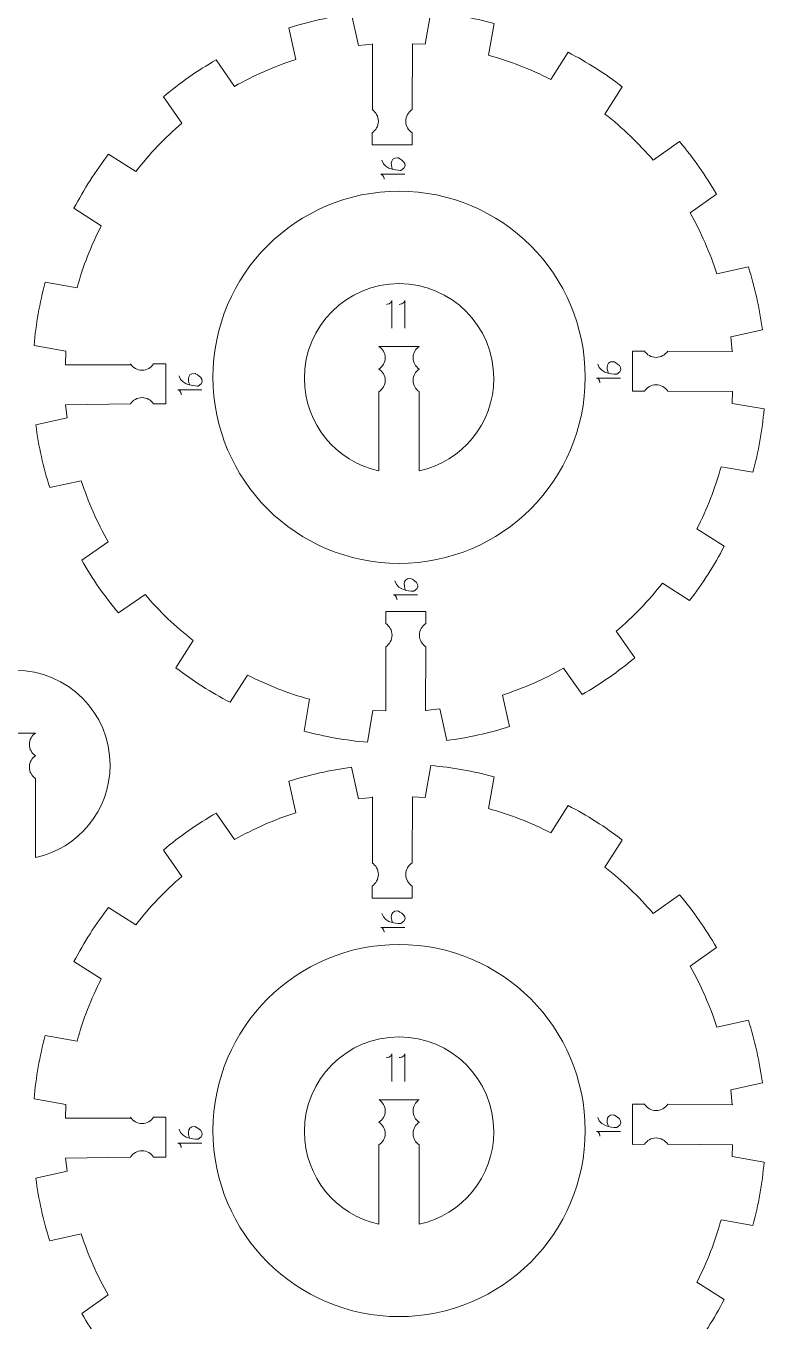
# Model space of a CAD drawing. Header units: centimetres. Extents: x -25 to 25, y -32.5 to 32.5.
# Drawn here: x -7.1 to -1.55, y 9.84 to 19.59 of the extents above; entities that cross this region are included whole.
import ezdxf

# ---------------------------------------------------------------- set-up
doc = ezdxf.new("R2010")
doc.units = ezdxf.units.CM
doc.header["$MEASUREMENT"] = 0
doc.layers.add('Capa 1', color=7, linetype='Continuous')

msp = doc.modelspace()

# ---------------------------------------------------------------- linework, layer by layer
at = {"layer": 'Capa 1', "color": 250, "lineweight": 9}
for points, knots in [([(-4.19573, 19.45187), (-4.19573, 19.45187), (-4.09937, 19.44867), (-4.09937, 19.44867), (-4.09937, 19.44867), (-4.09937, 19.44867), (-4.05721, 19.6879), (-4.05721, 19.6879), (-4.05721, 19.6879), (-3.89625, 19.67391), (-3.73679, 19.64576), (-3.58075, 19.60388), (-3.58075, 19.60388), (-3.58075, 19.60388), (-3.62295, 19.36463), (-3.62295, 19.36463), (-3.62295, 19.36463), (-3.46129, 19.31977), (-3.3045, 19.2588), (-3.15502, 19.18269), (-3.15502, 19.18269), (-3.15502, 19.18269), (-3.02449, 19.38756), (-3.02449, 19.38756), (-3.02449, 19.38756), (-2.88114, 19.31306), (-2.74461, 19.22607), (-2.6165, 19.12764), (-2.6165, 19.12764), (-2.6165, 19.12764), (-2.74702, 18.92276), (-2.74702, 18.92276), (-2.74702, 18.92276), (-2.61485, 18.8194), (-2.49334, 18.70311), (-2.38436, 18.57557), (-2.38436, 18.57557), (-2.38436, 18.57557), (-2.18538, 18.71492), (-2.18538, 18.71492), (-2.18538, 18.71492), (-2.08142, 18.59121), (-1.98857, 18.45858), (-1.90785, 18.31861), (-1.90785, 18.31861), (-1.90785, 18.31861), (-2.10686, 18.1793), (-2.10686, 18.1793), (-2.10686, 18.1793), (-2.02432, 18.03324), (-1.95655, 17.8793), (-1.90465, 17.71976), (-1.90465, 17.71976), (-1.90465, 17.71976), (-1.66752, 17.77233), (-1.66752, 17.77233), (-1.66752, 17.77233), (-1.61882, 17.61828), (-1.58377, 17.46019), (-1.5628, 17.3), (-1.5628, 17.3), (-1.5628, 17.3), (-1.79994, 17.24743), (-1.79994, 17.24743), (-1.79994, 17.24743), (-1.79994, 17.24743), (-1.78874, 17.13509), (-1.78874, 17.13509)], [0, 0, 0, 0, 0.0555556, 0.0555556, 0.0555556, 0.0555556, 0.1111111, 0.1111111, 0.1111111, 0.1111111, 0.1666667, 0.1666667, 0.1666667, 0.1666667, 0.2222222, 0.2222222, 0.2222222, 0.2222222, 0.2777778, 0.2777778, 0.2777778, 0.2777778, 0.3333333, 0.3333333, 0.3333333, 0.3333333, 0.3888889, 0.3888889, 0.3888889, 0.3888889, 0.4444444, 0.4444444, 0.4444444, 0.4444444, 0.5, 0.5, 0.5, 0.5, 0.5555556, 0.5555556, 0.5555556, 0.5555556, 0.6111111, 0.6111111, 0.6111111, 0.6111111, 0.6666667, 0.6666667, 0.6666667, 0.6666667, 0.7222222, 0.7222222, 0.7222222, 0.7222222, 0.7777778, 0.7777778, 0.7777778, 0.7777778, 0.8333333, 0.8333333, 0.8333333, 0.8333333, 0.8888889, 0.8888889, 0.8888889, 0.8888889, 1, 1, 1, 1]), ([(-6.80623, 17.03506), (-6.80623, 17.03506), (-6.8025, 17.1383), (-6.8025, 17.1383), (-6.8025, 17.1383), (-6.8025, 17.1383), (-7.04173, 17.18046), (-7.04173, 17.18046), (-7.04173, 17.18046), (-7.02774, 17.34142), (-6.99964, 17.50086), (-6.95776, 17.65691), (-6.95776, 17.65691), (-6.95776, 17.65691), (-6.71851, 17.61471), (-6.71851, 17.61471), (-6.71851, 17.61471), (-6.6736, 17.77637), (-6.61263, 17.93311), (-6.53653, 18.08265), (-6.53653, 18.08265), (-6.53653, 18.08265), (-6.7414, 18.21317), (-6.7414, 18.21317), (-6.7414, 18.21317), (-6.66689, 18.35653), (-6.57992, 18.49306), (-6.48147, 18.62117), (-6.48147, 18.62117), (-6.48147, 18.62117), (-6.27659, 18.49065), (-6.27659, 18.49065), (-6.27659, 18.49065), (-6.17328, 18.6228), (-6.05694, 18.74432), (-5.92945, 18.85329), (-5.92945, 18.85329), (-5.92945, 18.85329), (-6.06876, 19.0523), (-6.06876, 19.0523), (-6.06876, 19.0523), (-5.94508, 19.1562), (-5.81246, 19.2491), (-5.67249, 19.3298), (-5.67249, 19.3298), (-5.67249, 19.3298), (-5.53314, 19.13081), (-5.53314, 19.13081), (-5.53314, 19.13081), (-5.38712, 19.21335), (-5.23314, 19.28112), (-5.07359, 19.33302), (-5.07359, 19.33302), (-5.07359, 19.33302), (-5.12616, 19.57016), (-5.12616, 19.57016), (-5.12616, 19.57016), (-4.97212, 19.61884), (-4.81408, 19.65388), (-4.65388, 19.67486), (-4.65388, 19.67486), (-4.65388, 19.67486), (-4.60131, 19.43772), (-4.60131, 19.43772), (-4.60131, 19.43772), (-4.60131, 19.43772), (-4.49574, 19.44839), (-4.49574, 19.44839)], [0, 0, 0, 0, 0.0555556, 0.0555556, 0.0555556, 0.0555556, 0.1111111, 0.1111111, 0.1111111, 0.1111111, 0.1666667, 0.1666667, 0.1666667, 0.1666667, 0.2222222, 0.2222222, 0.2222222, 0.2222222, 0.2777778, 0.2777778, 0.2777778, 0.2777778, 0.3333333, 0.3333333, 0.3333333, 0.3333333, 0.3888889, 0.3888889, 0.3888889, 0.3888889, 0.4444444, 0.4444444, 0.4444444, 0.4444444, 0.5, 0.5, 0.5, 0.5, 0.5555556, 0.5555556, 0.5555556, 0.5555556, 0.6111111, 0.6111111, 0.6111111, 0.6111111, 0.6666667, 0.6666667, 0.6666667, 0.6666667, 0.7222222, 0.7222222, 0.7222222, 0.7222222, 0.7777778, 0.7777778, 0.7777778, 0.7777778, 0.8333333, 0.8333333, 0.8333333, 0.8333333, 0.8888889, 0.8888889, 0.8888889, 0.8888889, 1, 1, 1, 1]), ([(-4.49907, 18.95581), (-4.47037, 18.93738), (-4.45135, 18.90519), (-4.45135, 18.86855), (-4.45135, 18.86855), (-4.45135, 18.83192), (-4.47037, 18.79972), (-4.49907, 18.7813)], [0, 0, 0, 0, 0.3333333, 0.3333333, 0.3333333, 0.3333333, 1, 1, 1, 1]), ([(-4.19773, 18.95581), (-4.22643, 18.93738), (-4.24545, 18.90519), (-4.24545, 18.86855), (-4.24545, 18.86855), (-4.24545, 18.83192), (-4.22643, 18.79972), (-4.19773, 18.7813)], [0, 0, 0, 0, 0.3333333, 0.3333333, 0.3333333, 0.3333333, 1, 1, 1, 1]), ([(-4.19773, 18.78128), (-4.19773, 18.78128), (-4.19762, 18.68968), (-4.19762, 18.68968), (-4.19762, 18.68968), (-4.19762, 18.68968), (-4.49907, 18.68968), (-4.49907, 18.68968), (-4.49907, 18.68968), (-4.49907, 18.68968), (-4.49907, 18.7813), (-4.49907, 18.7813)], [0, 0, 0, 0, 0.25, 0.25, 0.25, 0.25, 0.5, 0.5, 0.5, 0.5, 1, 1, 1, 1]), ([(-4.29574, 18.34191), (-5.06893, 18.34191), (-5.69574, 17.71511), (-5.69574, 16.94191), (-5.69574, 16.94191), (-5.69574, 16.16871), (-5.06893, 15.54191), (-4.29574, 15.54191), (-4.29574, 15.54191), (-3.52255, 15.54191), (-2.89574, 16.16871), (-2.89574, 16.94191), (-2.89574, 16.94191), (-2.89574, 17.71511), (-3.52255, 18.34191), (-4.29574, 18.34191)], [0, 0, 0, 0, 0.2, 0.2, 0.2, 0.2, 0.4, 0.4, 0.4, 0.4, 0.6, 0.6, 0.6, 0.6, 1, 1, 1, 1]), ([(-4.14423, 16.83384), (-4.14423, 16.83384), (-4.14423, 16.2374), (-4.14423, 16.2374), (-4.14423, 16.2374), (-3.82346, 16.30686), (-3.58312, 16.59224), (-3.58312, 16.93382), (-3.58312, 16.93382), (-3.58312, 17.32739), (-3.90216, 17.64643), (-4.29573, 17.64643), (-4.29573, 17.64643), (-4.6893, 17.64643), (-5.00835, 17.32739), (-5.00835, 16.93382), (-5.00835, 16.93382), (-5.00835, 16.59224), (-4.76801, 16.30685), (-4.44723, 16.2374), (-4.44723, 16.2374), (-4.44723, 16.2374), (-4.44724, 16.83367), (-4.44724, 16.83367)], [0, 0, 0, 0, 0.1428571, 0.1428571, 0.1428571, 0.1428571, 0.2857143, 0.2857143, 0.2857143, 0.2857143, 0.4285714, 0.4285714, 0.4285714, 0.4285714, 0.5714286, 0.5714286, 0.5714286, 0.5714286, 0.7142857, 0.7142857, 0.7142857, 0.7142857, 1, 1, 1, 1]), ([(-4.44724, 17.17392), (-4.41926, 17.15596), (-4.40072, 17.12457), (-4.40072, 17.08886), (-4.40072, 17.08886), (-4.40072, 17.05315), (-4.41926, 17.02176), (-4.44724, 17.0038)], [0, 0, 0, 0, 0.3333333, 0.3333333, 0.3333333, 0.3333333, 1, 1, 1, 1]), ([(-4.14423, 17.17408), (-4.17221, 17.15613), (-4.19075, 17.12474), (-4.19075, 17.08902), (-4.19075, 17.08902), (-4.19075, 17.05331), (-4.17221, 17.02192), (-4.14423, 17.00396)], [0, 0, 0, 0, 0.3333333, 0.3333333, 0.3333333, 0.3333333, 1, 1, 1, 1]), ([(-2.44934, 16.83805), (-2.44934, 16.83805), (-2.54094, 16.83794), (-2.54094, 16.83794), (-2.54094, 16.83794), (-2.54094, 16.83794), (-2.54094, 17.13939), (-2.54094, 17.13939), (-2.54094, 17.13939), (-2.54094, 17.13939), (-2.44932, 17.13939), (-2.44932, 17.13939)], [0, 0, 0, 0, 0.25, 0.25, 0.25, 0.25, 0.5, 0.5, 0.5, 0.5, 1, 1, 1, 1]), ([(-2.44934, 17.13939), (-2.43091, 17.11069), (-2.39872, 17.09167), (-2.36208, 17.09167), (-2.36208, 17.09167), (-2.32545, 17.09167), (-2.29325, 17.11069), (-2.27483, 17.13939)], [0, 0, 0, 0, 0.3333333, 0.3333333, 0.3333333, 0.3333333, 1, 1, 1, 1]), ([(-6.31657, 17.04259), (-6.29814, 17.01389), (-6.26595, 16.99487), (-6.22931, 16.99487), (-6.22931, 16.99487), (-6.19268, 16.99487), (-6.16048, 17.01389), (-6.14206, 17.04259)], [0, 0, 0, 0, 0.3333333, 0.3333333, 0.3333333, 0.3333333, 1, 1, 1, 1]), ([(-6.14206, 16.74125), (-6.14206, 16.74125), (-6.05046, 16.74114), (-6.05046, 16.74114), (-6.05046, 16.74114), (-6.05046, 16.74114), (-6.05046, 17.04259), (-6.05046, 17.04259), (-6.05046, 17.04259), (-6.05046, 17.04259), (-6.14208, 17.04259), (-6.14208, 17.04259)], [0, 0, 0, 0, 0.25, 0.25, 0.25, 0.25, 0.5, 0.5, 0.5, 0.5, 1, 1, 1, 1]), ([(-4.44724, 17.0038), (-4.41926, 16.98584), (-4.40072, 16.95445), (-4.40072, 16.91874), (-4.40072, 16.91874), (-4.40072, 16.88302), (-4.41926, 16.85163), (-4.44724, 16.83367)], [0, 0, 0, 0, 0.3333333, 0.3333333, 0.3333333, 0.3333333, 1, 1, 1, 1]), ([(-4.14423, 17.00396), (-4.17221, 16.986), (-4.19075, 16.95461), (-4.19075, 16.9189), (-4.19075, 16.9189), (-4.19075, 16.88318), (-4.17221, 16.85179), (-4.14423, 16.83384)], [0, 0, 0, 0, 0.3333333, 0.3333333, 0.3333333, 0.3333333, 1, 1, 1, 1]), ([(-2.44934, 16.83805), (-2.43091, 16.86675), (-2.39872, 16.88577), (-2.36208, 16.88577), (-2.36208, 16.88577), (-2.32545, 16.88577), (-2.29325, 16.86675), (-2.27483, 16.83805)], [0, 0, 0, 0, 0.3333333, 0.3333333, 0.3333333, 0.3333333, 1, 1, 1, 1]), ([(-6.31657, 16.74125), (-6.29814, 16.76995), (-6.26595, 16.78897), (-6.22931, 16.78897), (-6.22931, 16.78897), (-6.19268, 16.78897), (-6.16048, 16.76995), (-6.14206, 16.74125)], [0, 0, 0, 0, 0.3333333, 0.3333333, 0.3333333, 0.3333333, 1, 1, 1, 1]), ([(-1.78622, 16.83505), (-1.78622, 16.83505), (-1.789, 16.74553), (-1.789, 16.74553), (-1.789, 16.74553), (-1.789, 16.74553), (-1.54975, 16.70333), (-1.54975, 16.70333), (-1.54975, 16.70333), (-1.56376, 16.54236), (-1.59185, 16.38292), (-1.6338, 16.22691), (-1.6338, 16.22691), (-1.6338, 16.22691), (-1.87302, 16.26907), (-1.87302, 16.26907), (-1.87302, 16.26907), (-1.9179, 16.10746), (-1.97887, 15.95067), (-2.05498, 15.80118), (-2.05498, 15.80118), (-2.05498, 15.80118), (-1.8501, 15.67066), (-1.8501, 15.67066), (-1.8501, 15.67066), (-1.92461, 15.5273), (-2.01159, 15.39077), (-2.11002, 15.26266), (-2.11002, 15.26266), (-2.11002, 15.26266), (-2.31489, 15.39314), (-2.31489, 15.39314), (-2.31489, 15.39314), (-2.41821, 15.26098), (-2.53455, 15.13951), (-2.66209, 15.03048), (-2.66209, 15.03048), (-2.66209, 15.03048), (-2.52274, 14.83149), (-2.52274, 14.83149), (-2.52274, 14.83149), (-2.64646, 14.72758), (-2.77909, 14.63473), (-2.91906, 14.55402), (-2.91906, 14.55402), (-2.91906, 14.55402), (-3.05837, 14.75303), (-3.05837, 14.75303), (-3.05837, 14.75303), (-3.20441, 14.67043), (-3.35837, 14.60271), (-3.51791, 14.55081), (-3.51791, 14.55081), (-3.51791, 14.55081), (-3.46532, 14.31363), (-3.46532, 14.31363), (-3.46532, 14.31363), (-3.61939, 14.26498), (-3.77743, 14.22994), (-3.93761, 14.20893), (-3.93761, 14.20893), (-3.93761, 14.20893), (-3.99019, 14.44611), (-3.99019, 14.44611), (-3.99019, 14.44611), (-3.99019, 14.44611), (-4.09573, 14.43543), (-4.09573, 14.43543)], [0, 0, 0, 0, 0.0555556, 0.0555556, 0.0555556, 0.0555556, 0.1111111, 0.1111111, 0.1111111, 0.1111111, 0.1666667, 0.1666667, 0.1666667, 0.1666667, 0.2222222, 0.2222222, 0.2222222, 0.2222222, 0.2777778, 0.2777778, 0.2777778, 0.2777778, 0.3333333, 0.3333333, 0.3333333, 0.3333333, 0.3888889, 0.3888889, 0.3888889, 0.3888889, 0.4444444, 0.4444444, 0.4444444, 0.4444444, 0.5, 0.5, 0.5, 0.5, 0.5555556, 0.5555556, 0.5555556, 0.5555556, 0.6111111, 0.6111111, 0.6111111, 0.6111111, 0.6666667, 0.6666667, 0.6666667, 0.6666667, 0.7222222, 0.7222222, 0.7222222, 0.7222222, 0.7777778, 0.7777778, 0.7777778, 0.7777778, 0.8333333, 0.8333333, 0.8333333, 0.8333333, 0.8888889, 0.8888889, 0.8888889, 0.8888889, 1, 1, 1, 1]), ([(-4.39573, 14.43195), (-4.39573, 14.43195), (-4.49214, 14.43517), (-4.49214, 14.43517), (-4.49214, 14.43517), (-4.49214, 14.43517), (-4.53434, 14.19592), (-4.53434, 14.19592), (-4.53434, 14.19592), (-4.6953, 14.20991), (-4.85474, 14.23801), (-5.01075, 14.27991), (-5.01075, 14.27991), (-5.01075, 14.27991), (-4.96859, 14.51914), (-4.96859, 14.51914), (-4.96859, 14.51914), (-5.1302, 14.56407), (-5.28698, 14.62499), (-5.43647, 14.7011), (-5.43647, 14.7011), (-5.43647, 14.7011), (-5.567, 14.49626), (-5.567, 14.49626), (-5.567, 14.49626), (-5.71036, 14.57077), (-5.84689, 14.65775), (-5.97501, 14.75619), (-5.97501, 14.75619), (-5.97501, 14.75619), (-5.84449, 14.96107), (-5.84449, 14.96107), (-5.84449, 14.96107), (-5.97665, 15.06439), (-6.09816, 15.18072), (-6.20717, 15.30821), (-6.20717, 15.30821), (-6.20717, 15.30821), (-6.40618, 15.16889), (-6.40618, 15.16889), (-6.40618, 15.16889), (-6.51008, 15.29258), (-6.60293, 15.42521), (-6.68363, 15.56518), (-6.68363, 15.56518), (-6.68363, 15.56518), (-6.48464, 15.70453), (-6.48464, 15.70453), (-6.48464, 15.70453), (-6.56723, 15.85053), (-6.63495, 16.00453), (-6.68685, 16.16403), (-6.68685, 16.16403), (-6.68685, 16.16403), (-6.92403, 16.11144), (-6.92403, 16.11144), (-6.92403, 16.11144), (-6.97267, 16.2655), (-7.00772, 16.42359), (-7.02874, 16.58378), (-7.02874, 16.58378), (-7.02874, 16.58378), (-6.79156, 16.63636), (-6.79156, 16.63636), (-6.79156, 16.63636), (-6.79156, 16.63636), (-6.80531, 16.73505), (-6.80531, 16.73505)], [0, 0, 0, 0, 0.0555556, 0.0555556, 0.0555556, 0.0555556, 0.1111111, 0.1111111, 0.1111111, 0.1111111, 0.1666667, 0.1666667, 0.1666667, 0.1666667, 0.2222222, 0.2222222, 0.2222222, 0.2222222, 0.2777778, 0.2777778, 0.2777778, 0.2777778, 0.3333333, 0.3333333, 0.3333333, 0.3333333, 0.3888889, 0.3888889, 0.3888889, 0.3888889, 0.4444444, 0.4444444, 0.4444444, 0.4444444, 0.5, 0.5, 0.5, 0.5, 0.5555556, 0.5555556, 0.5555556, 0.5555556, 0.6111111, 0.6111111, 0.6111111, 0.6111111, 0.6666667, 0.6666667, 0.6666667, 0.6666667, 0.7222222, 0.7222222, 0.7222222, 0.7222222, 0.7777778, 0.7777778, 0.7777778, 0.7777778, 0.8333333, 0.8333333, 0.8333333, 0.8333333, 0.8888889, 0.8888889, 0.8888889, 0.8888889, 1, 1, 1, 1]), ([(-4.09519, 15.08891), (-4.09519, 15.08891), (-4.09508, 15.18051), (-4.09508, 15.18051), (-4.09508, 15.18051), (-4.09508, 15.18051), (-4.39653, 15.18051), (-4.39653, 15.18051), (-4.39653, 15.18051), (-4.39653, 15.18051), (-4.39653, 15.08889), (-4.39653, 15.08889)], [0, 0, 0, 0, 0.25, 0.25, 0.25, 0.25, 0.5, 0.5, 0.5, 0.5, 1, 1, 1, 1]), ([(-4.39653, 15.0889), (-4.36783, 15.07047), (-4.34881, 15.03828), (-4.34881, 15.00164), (-4.34881, 15.00164), (-4.34881, 14.96501), (-4.36783, 14.93281), (-4.39653, 14.91439)], [0, 0, 0, 0, 0.3333333, 0.3333333, 0.3333333, 0.3333333, 1, 1, 1, 1]), ([(-4.09519, 15.0889), (-4.12389, 15.07047), (-4.14291, 15.03828), (-4.14291, 15.00164), (-4.14291, 15.00164), (-4.14291, 14.96501), (-4.12389, 14.93281), (-4.09519, 14.91439)], [0, 0, 0, 0, 0.3333333, 0.3333333, 0.3333333, 0.3333333, 1, 1, 1, 1]), ([(-7.03068, 13.92413), (-7.03068, 13.92413), (-7.03068, 13.32769), (-7.03068, 13.32769), (-7.03068, 13.32769), (-6.70991, 13.39715), (-6.46957, 13.68253), (-6.46957, 14.02411), (-6.46957, 14.02411), (-6.46957, 14.41768), (-6.78861, 14.73672), (-7.18218, 14.73672), (-7.18218, 14.73672), (-7.57575, 14.73672), (-7.8948, 14.41768), (-7.8948, 14.02411), (-7.8948, 14.02411), (-7.8948, 13.68253), (-7.65446, 13.39714), (-7.33368, 13.32769), (-7.33368, 13.32769), (-7.33368, 13.32769), (-7.33369, 13.92396), (-7.33369, 13.92396)], [0, 0, 0, 0, 0.1428571, 0.1428571, 0.1428571, 0.1428571, 0.2857143, 0.2857143, 0.2857143, 0.2857143, 0.4285714, 0.4285714, 0.4285714, 0.4285714, 0.5714286, 0.5714286, 0.5714286, 0.5714286, 0.7142857, 0.7142857, 0.7142857, 0.7142857, 1, 1, 1, 1]), ([(-7.03068, 14.26437), (-7.05866, 14.24642), (-7.0772, 14.21503), (-7.0772, 14.17931), (-7.0772, 14.17931), (-7.0772, 14.1436), (-7.05866, 14.11221), (-7.03068, 14.09425)], [0, 0, 0, 0, 0.3333333, 0.3333333, 0.3333333, 0.3333333, 1, 1, 1, 1]), ([(-7.03068, 14.09425), (-7.05866, 14.07629), (-7.0772, 14.0449), (-7.0772, 14.00919), (-7.0772, 14.00919), (-7.0772, 13.97347), (-7.05866, 13.94208), (-7.03068, 13.92413)], [0, 0, 0, 0, 0.3333333, 0.3333333, 0.3333333, 0.3333333, 1, 1, 1, 1]), ([(-6.80623, 11.36764), (-6.80623, 11.36764), (-6.8025, 11.47088), (-6.8025, 11.47088), (-6.8025, 11.47088), (-6.8025, 11.47088), (-7.04173, 11.51304), (-7.04173, 11.51304), (-7.04173, 11.51304), (-7.02774, 11.674), (-6.99964, 11.83344), (-6.95776, 11.98949), (-6.95776, 11.98949), (-6.95776, 11.98949), (-6.71851, 11.94729), (-6.71851, 11.94729), (-6.71851, 11.94729), (-6.6736, 12.10895), (-6.61263, 12.26569), (-6.53653, 12.41523), (-6.53653, 12.41523), (-6.53653, 12.41523), (-6.7414, 12.54575), (-6.7414, 12.54575), (-6.7414, 12.54575), (-6.66689, 12.68911), (-6.57992, 12.82564), (-6.48147, 12.95375), (-6.48147, 12.95375), (-6.48147, 12.95375), (-6.27659, 12.82323), (-6.27659, 12.82323), (-6.27659, 12.82323), (-6.17328, 12.95538), (-6.05694, 13.0769), (-5.92945, 13.18587), (-5.92945, 13.18587), (-5.92945, 13.18587), (-6.06876, 13.38488), (-6.06876, 13.38488), (-6.06876, 13.38488), (-5.94508, 13.48878), (-5.81246, 13.58168), (-5.67249, 13.66238), (-5.67249, 13.66238), (-5.67249, 13.66238), (-5.53314, 13.46339), (-5.53314, 13.46339), (-5.53314, 13.46339), (-5.38712, 13.54593), (-5.23314, 13.6137), (-5.07359, 13.6656), (-5.07359, 13.6656), (-5.07359, 13.6656), (-5.12616, 13.90274), (-5.12616, 13.90274), (-5.12616, 13.90274), (-4.97212, 13.95142), (-4.81408, 13.98646), (-4.65388, 14.00744), (-4.65388, 14.00744), (-4.65388, 14.00744), (-4.60131, 13.7703), (-4.60131, 13.7703), (-4.60131, 13.7703), (-4.60131, 13.7703), (-4.49574, 13.78097), (-4.49574, 13.78097)], [0, 0, 0, 0, 0.0555556, 0.0555556, 0.0555556, 0.0555556, 0.1111111, 0.1111111, 0.1111111, 0.1111111, 0.1666667, 0.1666667, 0.1666667, 0.1666667, 0.2222222, 0.2222222, 0.2222222, 0.2222222, 0.2777778, 0.2777778, 0.2777778, 0.2777778, 0.3333333, 0.3333333, 0.3333333, 0.3333333, 0.3888889, 0.3888889, 0.3888889, 0.3888889, 0.4444444, 0.4444444, 0.4444444, 0.4444444, 0.5, 0.5, 0.5, 0.5, 0.5555556, 0.5555556, 0.5555556, 0.5555556, 0.6111111, 0.6111111, 0.6111111, 0.6111111, 0.6666667, 0.6666667, 0.6666667, 0.6666667, 0.7222222, 0.7222222, 0.7222222, 0.7222222, 0.7777778, 0.7777778, 0.7777778, 0.7777778, 0.8333333, 0.8333333, 0.8333333, 0.8333333, 0.8888889, 0.8888889, 0.8888889, 0.8888889, 1, 1, 1, 1]), ([(-4.19573, 13.78445), (-4.19573, 13.78445), (-4.09937, 13.78125), (-4.09937, 13.78125), (-4.09937, 13.78125), (-4.09937, 13.78125), (-4.05721, 14.02048), (-4.05721, 14.02048), (-4.05721, 14.02048), (-3.89625, 14.00649), (-3.73679, 13.97834), (-3.58075, 13.93646), (-3.58075, 13.93646), (-3.58075, 13.93646), (-3.62295, 13.69721), (-3.62295, 13.69721), (-3.62295, 13.69721), (-3.46129, 13.65235), (-3.3045, 13.59138), (-3.15502, 13.51527), (-3.15502, 13.51527), (-3.15502, 13.51527), (-3.02449, 13.72014), (-3.02449, 13.72014), (-3.02449, 13.72014), (-2.88114, 13.64564), (-2.74461, 13.55865), (-2.6165, 13.46022), (-2.6165, 13.46022), (-2.6165, 13.46022), (-2.74702, 13.25534), (-2.74702, 13.25534), (-2.74702, 13.25534), (-2.61485, 13.15198), (-2.49334, 13.03569), (-2.38436, 12.90815), (-2.38436, 12.90815), (-2.38436, 12.90815), (-2.18538, 13.0475), (-2.18538, 13.0475), (-2.18538, 13.0475), (-2.08142, 12.92379), (-1.98857, 12.79116), (-1.90785, 12.65119), (-1.90785, 12.65119), (-1.90785, 12.65119), (-2.10686, 12.51188), (-2.10686, 12.51188), (-2.10686, 12.51188), (-2.02432, 12.36582), (-1.95655, 12.21188), (-1.90465, 12.05234), (-1.90465, 12.05234), (-1.90465, 12.05234), (-1.66752, 12.10491), (-1.66752, 12.10491), (-1.66752, 12.10491), (-1.61882, 11.95086), (-1.58377, 11.79277), (-1.5628, 11.63258), (-1.5628, 11.63258), (-1.5628, 11.63258), (-1.79994, 11.58001), (-1.79994, 11.58001), (-1.79994, 11.58001), (-1.79994, 11.58001), (-1.78874, 11.46767), (-1.78874, 11.46767)], [0, 0, 0, 0, 0.0555556, 0.0555556, 0.0555556, 0.0555556, 0.1111111, 0.1111111, 0.1111111, 0.1111111, 0.1666667, 0.1666667, 0.1666667, 0.1666667, 0.2222222, 0.2222222, 0.2222222, 0.2222222, 0.2777778, 0.2777778, 0.2777778, 0.2777778, 0.3333333, 0.3333333, 0.3333333, 0.3333333, 0.3888889, 0.3888889, 0.3888889, 0.3888889, 0.4444444, 0.4444444, 0.4444444, 0.4444444, 0.5, 0.5, 0.5, 0.5, 0.5555556, 0.5555556, 0.5555556, 0.5555556, 0.6111111, 0.6111111, 0.6111111, 0.6111111, 0.6666667, 0.6666667, 0.6666667, 0.6666667, 0.7222222, 0.7222222, 0.7222222, 0.7222222, 0.7777778, 0.7777778, 0.7777778, 0.7777778, 0.8333333, 0.8333333, 0.8333333, 0.8333333, 0.8888889, 0.8888889, 0.8888889, 0.8888889, 1, 1, 1, 1]), ([(-4.49907, 13.28839), (-4.47037, 13.26996), (-4.45135, 13.23777), (-4.45135, 13.20113), (-4.45135, 13.20113), (-4.45135, 13.1645), (-4.47037, 13.1323), (-4.49907, 13.11388)], [0, 0, 0, 0, 0.3333333, 0.3333333, 0.3333333, 0.3333333, 1, 1, 1, 1]), ([(-4.19773, 13.28839), (-4.22643, 13.26996), (-4.24545, 13.23777), (-4.24545, 13.20113), (-4.24545, 13.20113), (-4.24545, 13.1645), (-4.22643, 13.1323), (-4.19773, 13.11388)], [0, 0, 0, 0, 0.3333333, 0.3333333, 0.3333333, 0.3333333, 1, 1, 1, 1]), ([(-4.19773, 13.11386), (-4.19773, 13.11386), (-4.19762, 13.02226), (-4.19762, 13.02226), (-4.19762, 13.02226), (-4.19762, 13.02226), (-4.49907, 13.02226), (-4.49907, 13.02226), (-4.49907, 13.02226), (-4.49907, 13.02226), (-4.49907, 13.11388), (-4.49907, 13.11388)], [0, 0, 0, 0, 0.25, 0.25, 0.25, 0.25, 0.5, 0.5, 0.5, 0.5, 1, 1, 1, 1]), ([(-4.29574, 12.67449), (-5.06893, 12.67449), (-5.69574, 12.04769), (-5.69574, 11.27449), (-5.69574, 11.27449), (-5.69574, 10.50129), (-5.06893, 9.87449), (-4.29574, 9.87449), (-4.29574, 9.87449), (-3.52255, 9.87449), (-2.89574, 10.50129), (-2.89574, 11.27449), (-2.89574, 11.27449), (-2.89574, 12.04769), (-3.52255, 12.67449), (-4.29574, 12.67449)], [0, 0, 0, 0, 0.2, 0.2, 0.2, 0.2, 0.4, 0.4, 0.4, 0.4, 0.6, 0.6, 0.6, 0.6, 1, 1, 1, 1]), ([(-4.14423, 11.16642), (-4.14423, 11.16642), (-4.14423, 10.56998), (-4.14423, 10.56998), (-4.14423, 10.56998), (-3.82346, 10.63944), (-3.58312, 10.92482), (-3.58312, 11.2664), (-3.58312, 11.2664), (-3.58312, 11.65997), (-3.90216, 11.97901), (-4.29573, 11.97901), (-4.29573, 11.97901), (-4.6893, 11.97901), (-5.00835, 11.65997), (-5.00835, 11.2664), (-5.00835, 11.2664), (-5.00835, 10.92482), (-4.76801, 10.63943), (-4.44723, 10.56998), (-4.44723, 10.56998), (-4.44723, 10.56998), (-4.44724, 11.16625), (-4.44724, 11.16625)], [0, 0, 0, 0, 0.1428571, 0.1428571, 0.1428571, 0.1428571, 0.2857143, 0.2857143, 0.2857143, 0.2857143, 0.4285714, 0.4285714, 0.4285714, 0.4285714, 0.5714286, 0.5714286, 0.5714286, 0.5714286, 0.7142857, 0.7142857, 0.7142857, 0.7142857, 1, 1, 1, 1]), ([(-4.44724, 11.5065), (-4.41926, 11.48854), (-4.40072, 11.45715), (-4.40072, 11.42144), (-4.40072, 11.42144), (-4.40072, 11.38573), (-4.41926, 11.35434), (-4.44724, 11.33638)], [0, 0, 0, 0, 0.3333333, 0.3333333, 0.3333333, 0.3333333, 1, 1, 1, 1]), ([(-4.14423, 11.50666), (-4.17221, 11.48871), (-4.19075, 11.45732), (-4.19075, 11.4216), (-4.19075, 11.4216), (-4.19075, 11.38589), (-4.17221, 11.3545), (-4.14423, 11.33654)], [0, 0, 0, 0, 0.3333333, 0.3333333, 0.3333333, 0.3333333, 1, 1, 1, 1]), ([(-2.44934, 11.17063), (-2.44934, 11.17063), (-2.54094, 11.17052), (-2.54094, 11.17052), (-2.54094, 11.17052), (-2.54094, 11.17052), (-2.54094, 11.47197), (-2.54094, 11.47197), (-2.54094, 11.47197), (-2.54094, 11.47197), (-2.44932, 11.47197), (-2.44932, 11.47197)], [0, 0, 0, 0, 0.25, 0.25, 0.25, 0.25, 0.5, 0.5, 0.5, 0.5, 1, 1, 1, 1]), ([(-2.44934, 11.47197), (-2.43091, 11.44327), (-2.39872, 11.42425), (-2.36208, 11.42425), (-2.36208, 11.42425), (-2.32545, 11.42425), (-2.29325, 11.44327), (-2.27483, 11.47197)], [0, 0, 0, 0, 0.3333333, 0.3333333, 0.3333333, 0.3333333, 1, 1, 1, 1]), ([(-6.31657, 11.37517), (-6.29814, 11.34647), (-6.26595, 11.32745), (-6.22931, 11.32745), (-6.22931, 11.32745), (-6.19268, 11.32745), (-6.16048, 11.34647), (-6.14206, 11.37517)], [0, 0, 0, 0, 0.3333333, 0.3333333, 0.3333333, 0.3333333, 1, 1, 1, 1]), ([(-6.14206, 11.07383), (-6.14206, 11.07383), (-6.05046, 11.07372), (-6.05046, 11.07372), (-6.05046, 11.07372), (-6.05046, 11.07372), (-6.05046, 11.37517), (-6.05046, 11.37517), (-6.05046, 11.37517), (-6.05046, 11.37517), (-6.14208, 11.37517), (-6.14208, 11.37517)], [0, 0, 0, 0, 0.25, 0.25, 0.25, 0.25, 0.5, 0.5, 0.5, 0.5, 1, 1, 1, 1]), ([(-4.44724, 11.33638), (-4.41926, 11.31842), (-4.40072, 11.28703), (-4.40072, 11.25132), (-4.40072, 11.25132), (-4.40072, 11.2156), (-4.41926, 11.18421), (-4.44724, 11.16625)], [0, 0, 0, 0, 0.3333333, 0.3333333, 0.3333333, 0.3333333, 1, 1, 1, 1]), ([(-4.14423, 11.33654), (-4.17221, 11.31858), (-4.19075, 11.28719), (-4.19075, 11.25148), (-4.19075, 11.25148), (-4.19075, 11.21576), (-4.17221, 11.18437), (-4.14423, 11.16642)], [0, 0, 0, 0, 0.3333333, 0.3333333, 0.3333333, 0.3333333, 1, 1, 1, 1]), ([(-2.44934, 11.17063), (-2.43091, 11.19933), (-2.39872, 11.21835), (-2.36208, 11.21835), (-2.36208, 11.21835), (-2.32545, 11.21835), (-2.29325, 11.19933), (-2.27483, 11.17063)], [0, 0, 0, 0, 0.3333333, 0.3333333, 0.3333333, 0.3333333, 1, 1, 1, 1]), ([(-6.31657, 11.07383), (-6.29814, 11.10253), (-6.26595, 11.12155), (-6.22931, 11.12155), (-6.22931, 11.12155), (-6.19268, 11.12155), (-6.16048, 11.10253), (-6.14206, 11.07383)], [0, 0, 0, 0, 0.3333333, 0.3333333, 0.3333333, 0.3333333, 1, 1, 1, 1]), ([(-1.78622, 11.16763), (-1.78622, 11.16763), (-1.789, 11.07811), (-1.789, 11.07811), (-1.789, 11.07811), (-1.789, 11.07811), (-1.54975, 11.03591), (-1.54975, 11.03591), (-1.54975, 11.03591), (-1.56376, 10.87494), (-1.59185, 10.7155), (-1.6338, 10.55949), (-1.6338, 10.55949), (-1.6338, 10.55949), (-1.87302, 10.60165), (-1.87302, 10.60165), (-1.87302, 10.60165), (-1.9179, 10.44004), (-1.97887, 10.28325), (-2.05498, 10.13376), (-2.05498, 10.13376), (-2.05498, 10.13376), (-1.8501, 10.00324), (-1.8501, 10.00324), (-1.8501, 10.00324), (-1.92461, 9.85988), (-2.01159, 9.72335), (-2.11002, 9.59524), (-2.11002, 9.59524), (-2.11002, 9.59524), (-2.31489, 9.72572), (-2.31489, 9.72572), (-2.31489, 9.72572), (-2.41821, 9.59356), (-2.53455, 9.47209), (-2.66209, 9.36306), (-2.66209, 9.36306), (-2.66209, 9.36306), (-2.52274, 9.16407), (-2.52274, 9.16407), (-2.52274, 9.16407), (-2.64646, 9.06016), (-2.77909, 8.96731), (-2.91906, 8.8866), (-2.91906, 8.8866), (-2.91906, 8.8866), (-3.05837, 9.08561), (-3.05837, 9.08561), (-3.05837, 9.08561), (-3.20441, 9.00301), (-3.35837, 8.93529), (-3.51791, 8.88339), (-3.51791, 8.88339), (-3.51791, 8.88339), (-3.46532, 8.64621), (-3.46532, 8.64621), (-3.46532, 8.64621), (-3.61939, 8.59756), (-3.77743, 8.56252), (-3.93761, 8.54151), (-3.93761, 8.54151), (-3.93761, 8.54151), (-3.99019, 8.77869), (-3.99019, 8.77869), (-3.99019, 8.77869), (-3.99019, 8.77869), (-4.09573, 8.76801), (-4.09573, 8.76801)], [0, 0, 0, 0, 0.0555556, 0.0555556, 0.0555556, 0.0555556, 0.1111111, 0.1111111, 0.1111111, 0.1111111, 0.1666667, 0.1666667, 0.1666667, 0.1666667, 0.2222222, 0.2222222, 0.2222222, 0.2222222, 0.2777778, 0.2777778, 0.2777778, 0.2777778, 0.3333333, 0.3333333, 0.3333333, 0.3333333, 0.3888889, 0.3888889, 0.3888889, 0.3888889, 0.4444444, 0.4444444, 0.4444444, 0.4444444, 0.5, 0.5, 0.5, 0.5, 0.5555556, 0.5555556, 0.5555556, 0.5555556, 0.6111111, 0.6111111, 0.6111111, 0.6111111, 0.6666667, 0.6666667, 0.6666667, 0.6666667, 0.7222222, 0.7222222, 0.7222222, 0.7222222, 0.7777778, 0.7777778, 0.7777778, 0.7777778, 0.8333333, 0.8333333, 0.8333333, 0.8333333, 0.8888889, 0.8888889, 0.8888889, 0.8888889, 1, 1, 1, 1]), ([(-4.39573, 8.76453), (-4.39573, 8.76453), (-4.49214, 8.76775), (-4.49214, 8.76775), (-4.49214, 8.76775), (-4.49214, 8.76775), (-4.53434, 8.5285), (-4.53434, 8.5285), (-4.53434, 8.5285), (-4.6953, 8.54249), (-4.85474, 8.57059), (-5.01075, 8.61249), (-5.01075, 8.61249), (-5.01075, 8.61249), (-4.96859, 8.85172), (-4.96859, 8.85172), (-4.96859, 8.85172), (-5.1302, 8.89665), (-5.28698, 8.95757), (-5.43647, 9.03368), (-5.43647, 9.03368), (-5.43647, 9.03368), (-5.567, 8.82884), (-5.567, 8.82884), (-5.567, 8.82884), (-5.71036, 8.90335), (-5.84689, 8.99033), (-5.97501, 9.08877), (-5.97501, 9.08877), (-5.97501, 9.08877), (-5.84449, 9.29365), (-5.84449, 9.29365), (-5.84449, 9.29365), (-5.97665, 9.39697), (-6.09816, 9.5133), (-6.20717, 9.64079), (-6.20717, 9.64079), (-6.20717, 9.64079), (-6.40618, 9.50147), (-6.40618, 9.50147), (-6.40618, 9.50147), (-6.51008, 9.62516), (-6.60293, 9.75779), (-6.68363, 9.89776), (-6.68363, 9.89776), (-6.68363, 9.89776), (-6.48464, 10.03711), (-6.48464, 10.03711), (-6.48464, 10.03711), (-6.56723, 10.18311), (-6.63495, 10.33711), (-6.68685, 10.49661), (-6.68685, 10.49661), (-6.68685, 10.49661), (-6.92403, 10.44402), (-6.92403, 10.44402), (-6.92403, 10.44402), (-6.97267, 10.59808), (-7.00772, 10.75617), (-7.02874, 10.91636), (-7.02874, 10.91636), (-7.02874, 10.91636), (-6.79156, 10.96894), (-6.79156, 10.96894), (-6.79156, 10.96894), (-6.79156, 10.96894), (-6.80531, 11.06763), (-6.80531, 11.06763)], [0, 0, 0, 0, 0.0555556, 0.0555556, 0.0555556, 0.0555556, 0.1111111, 0.1111111, 0.1111111, 0.1111111, 0.1666667, 0.1666667, 0.1666667, 0.1666667, 0.2222222, 0.2222222, 0.2222222, 0.2222222, 0.2777778, 0.2777778, 0.2777778, 0.2777778, 0.3333333, 0.3333333, 0.3333333, 0.3333333, 0.3888889, 0.3888889, 0.3888889, 0.3888889, 0.4444444, 0.4444444, 0.4444444, 0.4444444, 0.5, 0.5, 0.5, 0.5, 0.5555556, 0.5555556, 0.5555556, 0.5555556, 0.6111111, 0.6111111, 0.6111111, 0.6111111, 0.6666667, 0.6666667, 0.6666667, 0.6666667, 0.7222222, 0.7222222, 0.7222222, 0.7222222, 0.7777778, 0.7777778, 0.7777778, 0.7777778, 0.8333333, 0.8333333, 0.8333333, 0.8333333, 0.8888889, 0.8888889, 0.8888889, 0.8888889, 1, 1, 1, 1])]:
    msp.add_open_spline(points, degree=3, knots=knots, dxfattribs=at)
for points in [[(-4.49546, 18.95339), (-4.49546, 18.95339), (-4.49574, 19.452), (-4.49574, 19.452)], [(-4.19573, 19.45187), (-4.19573, 19.45187), (-4.19773, 18.95581), (-4.19773, 18.95581)], [(-4.44724, 17.17392), (-4.44724, 17.17392), (-4.14423, 17.17408), (-4.14423, 17.17408)], [(-2.27483, 17.13939), (-2.27483, 17.13939), (-1.78512, 17.13506), (-1.78512, 17.13506)], [(-6.80623, 17.03506), (-6.80623, 17.03506), (-6.31736, 17.03478), (-6.31736, 17.03478)], [(-1.78622, 16.83505), (-1.78622, 16.83505), (-2.27483, 16.83805), (-2.27483, 16.83805)], [(-6.31657, 16.74125), (-6.31657, 16.74125), (-6.80531, 16.73505), (-6.80531, 16.73505)], [(-4.39573, 14.43195), (-4.39573, 14.43195), (-4.39653, 14.91439), (-4.39653, 14.91439)], [(-4.09519, 14.91439), (-4.09519, 14.91439), (-4.09573, 14.43185), (-4.09573, 14.43185)], [(-7.33369, 14.26421), (-7.33369, 14.26421), (-7.03068, 14.26437), (-7.03068, 14.26437)], [(-4.49546, 13.28597), (-4.49546, 13.28597), (-4.49574, 13.78458), (-4.49574, 13.78458)], [(-4.19573, 13.78445), (-4.19573, 13.78445), (-4.19773, 13.28839), (-4.19773, 13.28839)], [(-4.44724, 11.5065), (-4.44724, 11.5065), (-4.14423, 11.50666), (-4.14423, 11.50666)], [(-2.27483, 11.47197), (-2.27483, 11.47197), (-1.78512, 11.46764), (-1.78512, 11.46764)], [(-6.80623, 11.36764), (-6.80623, 11.36764), (-6.31736, 11.36736), (-6.31736, 11.36736)], [(-1.78622, 11.16763), (-1.78622, 11.16763), (-2.27483, 11.17063), (-2.27483, 11.17063)], [(-6.31657, 11.07383), (-6.31657, 11.07383), (-6.80531, 11.06763), (-6.80531, 11.06763)]]:
    msp.add_open_spline(points, degree=3, dxfattribs=at)
at = {"layer": 'Capa 1', "color": 22, "lineweight": 5}
for points in [[(-4.34615, 18.50869), (-4.34615, 18.50869), (-4.38111, 18.59823), (-4.30466, 18.59396), (-4.30466, 18.59396), (-4.30466, 18.59396), (-4.19965, 18.54637), (-4.28217, 18.49872), (-4.28217, 18.49872), (-4.28217, 18.49872), (-4.40727, 18.49446), (-4.42431, 18.57544)], [(-2.72219, 16.9741), (-2.72219, 16.9741), (-2.75715, 17.06364), (-2.6807, 17.05937), (-2.6807, 17.05937), (-2.6807, 17.05937), (-2.57569, 17.01178), (-2.65821, 16.96413), (-2.65821, 16.96413), (-2.65821, 16.96413), (-2.78331, 16.95987), (-2.80035, 17.04085)], [(-5.87192, 16.8859), (-5.87192, 16.8859), (-5.90688, 16.97544), (-5.83043, 16.97117), (-5.83043, 16.97117), (-5.83043, 16.97117), (-5.72542, 16.92358), (-5.80794, 16.87593), (-5.80794, 16.87593), (-5.80794, 16.87593), (-5.93304, 16.87167), (-5.95008, 16.95265)], [(-4.24913, 15.3425), (-4.24913, 15.3425), (-4.28409, 15.43204), (-4.20764, 15.42777), (-4.20764, 15.42777), (-4.20764, 15.42777), (-4.10263, 15.38018), (-4.18515, 15.33253), (-4.18515, 15.33253), (-4.18515, 15.33253), (-4.31025, 15.32827), (-4.32729, 15.40925)], [(-4.34615, 12.84127), (-4.34615, 12.84127), (-4.38111, 12.93081), (-4.30466, 12.92654), (-4.30466, 12.92654), (-4.30466, 12.92654), (-4.19965, 12.87895), (-4.28217, 12.8313), (-4.28217, 12.8313), (-4.28217, 12.8313), (-4.40727, 12.82704), (-4.42431, 12.90802)], [(-5.87192, 11.21848), (-5.87192, 11.21848), (-5.90688, 11.30802), (-5.83043, 11.30375), (-5.83043, 11.30375), (-5.83043, 11.30375), (-5.72542, 11.25616), (-5.80794, 11.20851), (-5.80794, 11.20851), (-5.80794, 11.20851), (-5.93304, 11.20425), (-5.95008, 11.28523)], [(-2.72219, 11.30668), (-2.72219, 11.30668), (-2.75715, 11.39622), (-2.6807, 11.39195), (-2.6807, 11.39195), (-2.6807, 11.39195), (-2.57569, 11.34436), (-2.65821, 11.29671), (-2.65821, 11.29671), (-2.65821, 11.29671), (-2.78331, 11.29245), (-2.80035, 11.37343)]]:
    msp.add_open_spline(points, degree=3, knots=[0, 0, 0, 0, 0.25, 0.25, 0.25, 0.25, 0.5, 0.5, 0.5, 0.5, 1, 1, 1, 1], dxfattribs=at)
for points in [[(-4.40831, 18.43377), (-4.40831, 18.43377), (-4.40973, 18.46862), (-4.43368, 18.47003)], [(-4.43368, 18.47003), (-4.43368, 18.47003), (-4.25301, 18.47003), (-4.25301, 18.47003)], [(-4.39154, 17.4906), (-4.39154, 17.4906), (-4.35113, 17.49225), (-4.34949, 17.52002)], [(-4.34949, 17.52002), (-4.34949, 17.52002), (-4.34949, 17.31051), (-4.34949, 17.31051)], [(-4.29444, 17.4906), (-4.29444, 17.4906), (-4.25403, 17.49225), (-4.25239, 17.52002)], [(-4.25239, 17.52002), (-4.25239, 17.52002), (-4.25239, 17.31051), (-4.25239, 17.31051)], [(-2.78435, 16.89918), (-2.78435, 16.89918), (-2.78577, 16.93403), (-2.80972, 16.93544)], [(-2.80972, 16.93544), (-2.80972, 16.93544), (-2.62905, 16.93544), (-2.62905, 16.93544)], [(-5.93408, 16.81098), (-5.93408, 16.81098), (-5.9355, 16.84583), (-5.95945, 16.84724)], [(-5.95945, 16.84724), (-5.95945, 16.84724), (-5.77878, 16.84724), (-5.77878, 16.84724)], [(-4.31129, 15.26758), (-4.31129, 15.26758), (-4.31271, 15.30243), (-4.33666, 15.30384)], [(-4.33666, 15.30384), (-4.33666, 15.30384), (-4.15599, 15.30384), (-4.15599, 15.30384)], [(-4.40831, 12.76635), (-4.40831, 12.76635), (-4.40973, 12.8012), (-4.43368, 12.80261)], [(-4.43368, 12.80261), (-4.43368, 12.80261), (-4.25301, 12.80261), (-4.25301, 12.80261)], [(-4.39154, 11.82318), (-4.39154, 11.82318), (-4.35113, 11.82483), (-4.34949, 11.8526)], [(-4.34949, 11.8526), (-4.34949, 11.8526), (-4.34949, 11.64309), (-4.34949, 11.64309)], [(-4.29444, 11.82318), (-4.29444, 11.82318), (-4.25403, 11.82483), (-4.25239, 11.8526)], [(-4.25239, 11.8526), (-4.25239, 11.8526), (-4.25239, 11.64309), (-4.25239, 11.64309)], [(-2.78435, 11.23176), (-2.78435, 11.23176), (-2.78577, 11.26661), (-2.80972, 11.26802)], [(-2.80972, 11.26802), (-2.80972, 11.26802), (-2.62905, 11.26802), (-2.62905, 11.26802)], [(-5.93408, 11.14356), (-5.93408, 11.14356), (-5.9355, 11.17841), (-5.95945, 11.17982)], [(-5.95945, 11.17982), (-5.95945, 11.17982), (-5.77878, 11.17982), (-5.77878, 11.17982)]]:
    msp.add_open_spline(points, degree=3, dxfattribs=at)

doc.saveas('drawing.dxf')
